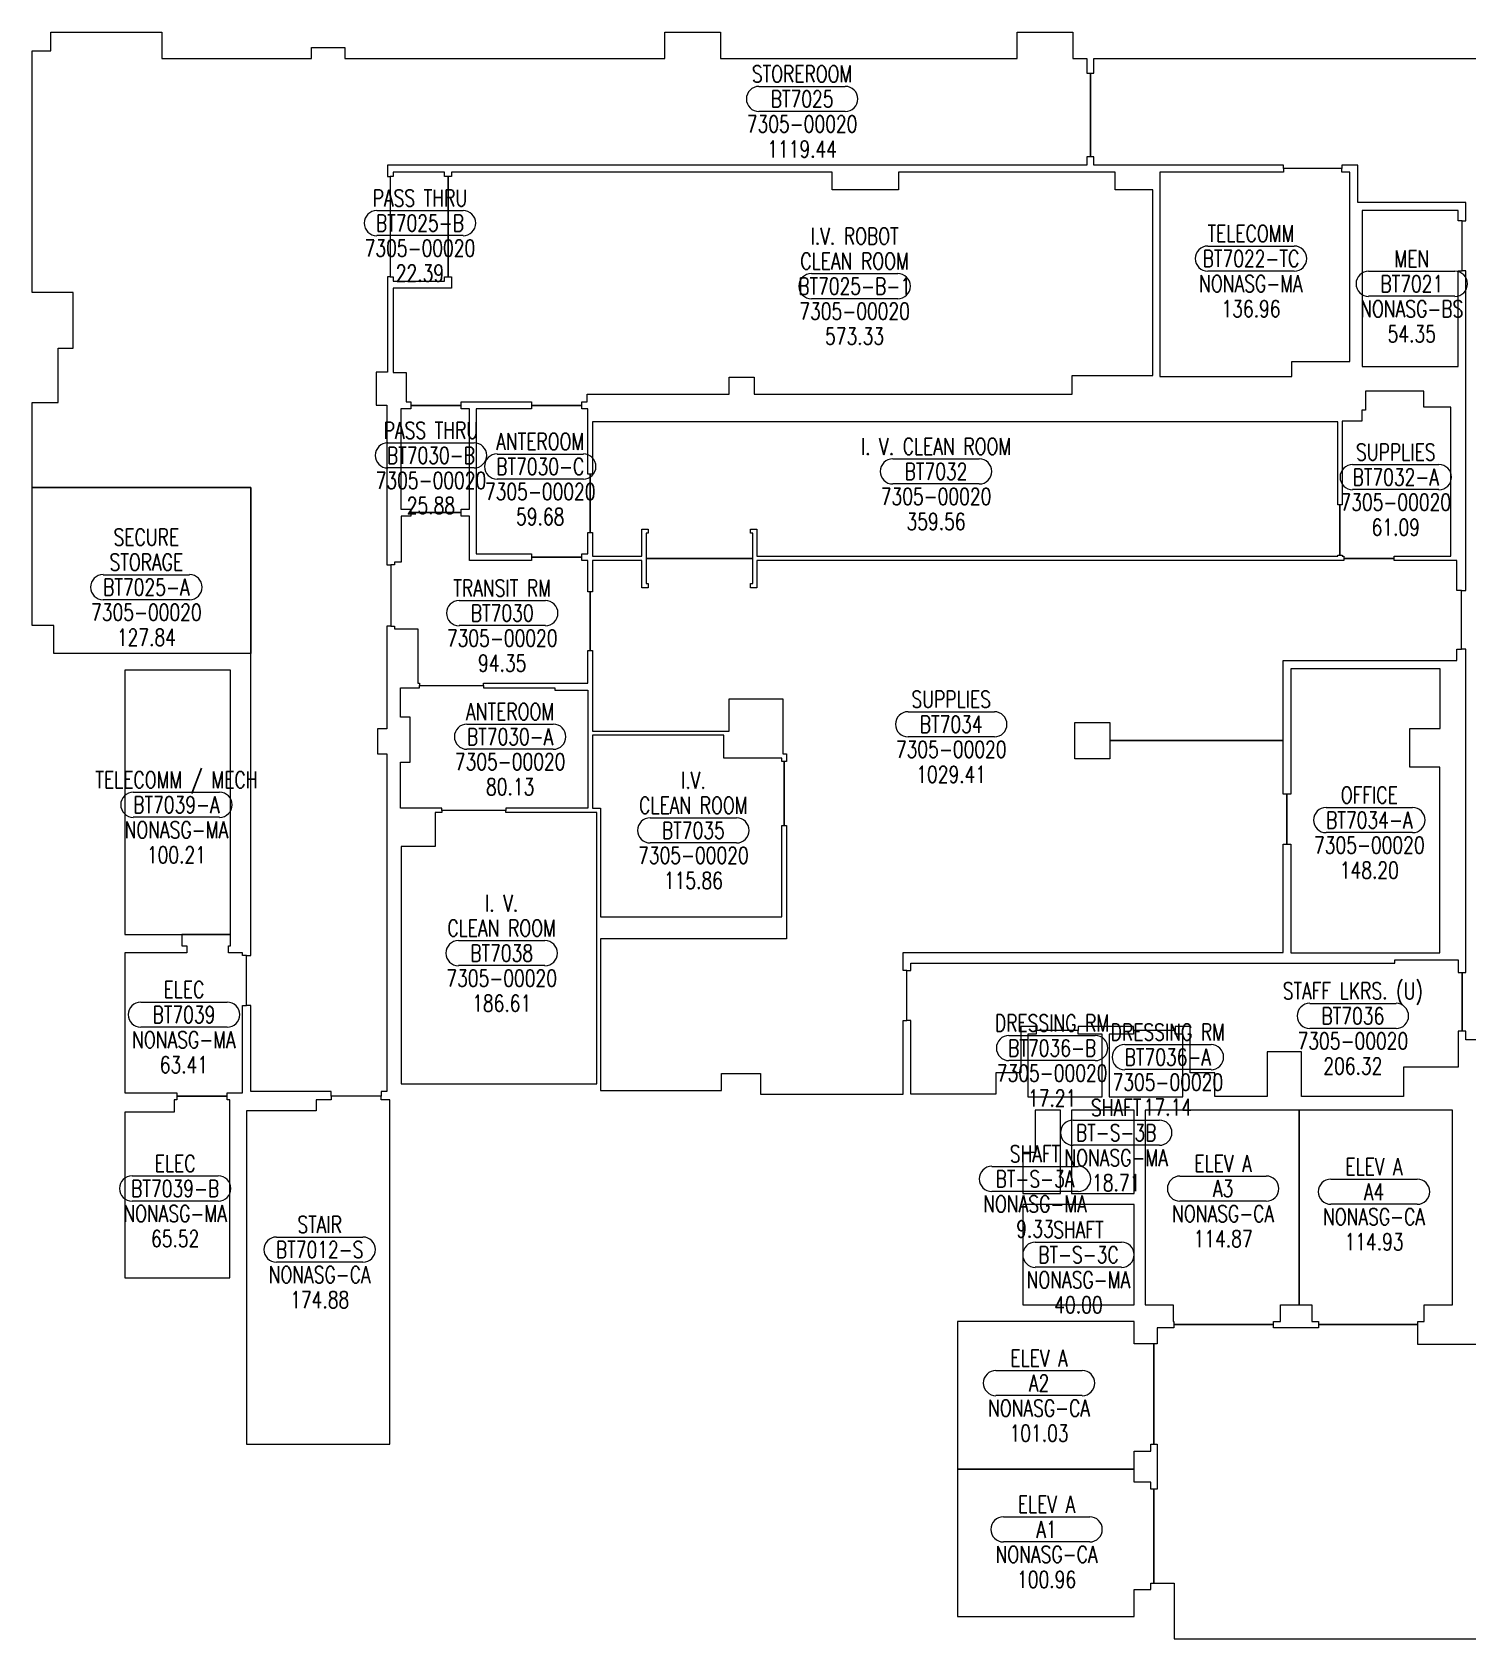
# Model space of a CAD drawing. Header units: inches. Extents: x 3926 to 6107, y 18176 to 19781.
# Drawn here: x 3926 to 4958, y 18419 to 19573 of the extents above; entities that cross this region are included whole.
import ezdxf
from ezdxf.enums import TextEntityAlignment as Align

# ---------------------------------------------------------------- set-up
doc = ezdxf.new("R2010")
doc.units = ezdxf.units.IN
doc.header["$LTSCALE"] = 48
doc.header["$MEASUREMENT"] = 0
doc.layers.get('0').update_dxf_attribs({"lineweight": 9})
for name, color, linetype, lineweight in [('AREA', 3, 'Continuous', 9), ('AREA2', 1, 'Continuous', 9), ('COSTC', 7, 'Continuous', 9), ('PLINE2', 5, 'Continuous', 9), ('ROOMNA', 7, 'Continuous', 9), ('ROOMNO', 7, 'Continuous', 9), ('ROOMOV', 7, 'Continuous', 9)]:
    doc.layers.add(name, color=color, linetype=linetype, lineweight=lineweight)
doc.styles.get("Standard").update_dxf_attribs({"font": 'simplex.shx', "width": 0.75})

# ---------------------------------------------------------------- blocks, each defined once
blk = doc.blocks.new('ROOM')
at = {"layer": 'ROOMOV'}
for p, q in [((-31, 9), (31, 9)), ((31, -9), (-31, -9))]:
    blk.add_line(p, q, dxfattribs=at)
for centre, start, end in [((-31, 0), 90, 270), ((31, 0), 270, 90)]:
    blk.add_arc(centre, 9.04, start, end, dxfattribs=at)
at = {"color": 0, "width": 0.75, "flags": 1}
for tag, p in [('FLFIN', (-60, -36)), ('ICRA', (60, -36)), ('FLTYPE', (-60, -48)), ('USER1', (60, -48)), ('FLCOND', (-60, -60)), ('USER2', (60, -60)), ('WLFIN', (-60, -72)), ('SITE', (-24, -72)), ('UCODE', (24, -72)), ('USER3', (60, -72)), ('WLTYPE', (-60, -84)), ('BLDG', (-24, -84)), ('UDESC', (24, -84)), ('USER4', (60, -84)), ('WLCOND', (-60, -96)), ('FLR', (-24, -96)), ('FCODE', (24, -96)), ('USER5', (60, -96)), ('CLFIN', (-60, -108)), ('COSTCD', (-24, -108)), ('FDESC', (24, -108)), ('USER6', (60, -108)), ('CLTYPE', (-60, -120)), ('DEPTD', (-24, -120)), ('DIVISION', (24, -120)), ('USER7', (60, -120)), ('CLCOND', (-60, -132)), ('RDES', (-24, -132)), ('CONTACT', (24, -132)), ('USER8', (60, -132)), ('CLHT', (-60, -144)), ('CHDATE', (-24, -144)), ('OCCUP', (24, -144)), ('BLOCK', (60, -144)), ('BASE', (-60, -156)), ('CBACK', (-24, -156)), ('PRCONTACT', (24, -156)), ('BLOCK2', (60, -156))]:
    blk.add_attdef(tag, text='', height=6, dxfattribs=at).set_placement(p, align=Align.MIDDLE_CENTER)
at = {"layer": 'AREA', "width": 0.75}
blk.add_attdef('AREA', text='', height=12, dxfattribs=at).set_placement((0, -36), align=Align.MIDDLE_CENTER)
at = {"layer": 'AREA2', "width": 0.75}
blk.add_attdef('AREA2', text='', height=12, dxfattribs=at).set_placement((0, -36), align=Align.MIDDLE_CENTER)
at = {"layer": 'COSTC', "width": 0.75}
blk.add_attdef('COSTC', text='', height=12, dxfattribs=at).set_placement((0, -18), align=Align.MIDDLE_CENTER)
at = {"layer": 'ROOMNA', "width": 0.75}
for tag, p in [('RMNAA', (0, 54)), ('RMNAB', (0, 36)), ('RMNAC', (0, 18))]:
    blk.add_attdef(tag, text='', height=12, dxfattribs=at).set_placement(p, align=Align.MIDDLE_CENTER)
at = {"layer": 'ROOMNO', "width": 0.75}
blk.add_attdef('RMNU', text='', height=12, dxfattribs=at).set_placement((0, 0), align=Align.MIDDLE_CENTER)

msp = doc.modelspace()

# ---------------------------------------------------------------- linework, layer by layer
at = {"layer": 'PLINE2', "color": 6}
for points in [[(4181.2, 18812.2), (4177.2, 18812.2), (4177.2, 18808.7), (4141.2, 18808.7), (4141.2, 18812.2), (4083.5, 18812.2), (4083.5, 18873.8), (4080.5, 18873.8), (4080.5, 18909.8), (4083.5, 18909.8), (4083.5, 19246), (3926.5, 19246), (3926.5, 19307.2), (3945.2, 19307.2), (3945.2, 19346.2), (3956, 19346.2), (3956, 19386.2), (3926.5, 19386.2), (3926.5, 19559.7), (3940, 19559.7), (3940, 19573.2), (4019.5, 19573.2), (4019.5, 19554.2), (4127, 19554.2), (4127, 19562.2), (4151, 19562.2), (4151, 19554.2), (4381, 19554.2), (4381, 19573.2), (4421, 19573.2), (4421, 19554.2), (4634, 19554.2), (4634, 19573.2), (4674, 19573.2), (4674, 19554.2), (4684.1, 19554.2), (4684.1, 19543.7), (4686.6, 19543.7), (4686.6, 19483.7), (4684.1, 19483.7), (4684.1, 19477.7), (4181.7, 19477.7), (4181.7, 19469.5), (4183.7, 19469.5), (4183.7, 19397.5), (4181.7, 19397.5), (4181.7, 19328.8), (4173.5, 19328.8), (4173.5, 19305.2), (4181.2, 19305.2), (4181.2, 19190.5), (4184, 19190.5), (4184, 19146.5), (4181.2, 19146.5), (4181.2, 19072.7), (4174.5, 19072.7), (4174.5, 19054.7), (4181.2, 19054.7)], [(4873, 19472.7), (4867.2, 19472.7), (4867.2, 19475.2), (4825.2, 19475.2), (4825.2, 19472.7), (4736.5, 19472.7), (4736.5, 19325.7), (4831.2, 19325.7), (4831.2, 19336.5), (4873, 19336.5)], [(4222.7, 19472.7), (4185.7, 19472.7), (4185.7, 19469.5), (4183.7, 19469.5), (4183.7, 19397.5), (4185.7, 19397.5), (4185.7, 19394.3), (4222.7, 19394.3), (4222.7, 19397.5), (4225.2, 19397.5), (4225.2, 19469.5), (4222.7, 19469.5)], [(4227.7, 19472.7), (4227.7, 19469.5), (4225.2, 19469.5), (4225.2, 19397.5), (4227.7, 19397.5), (4227.7, 19389.3), (4185.7, 19389.3), (4185.7, 19328.6), (4195, 19328.6), (4195, 19307.5), (4198.5, 19307.5), (4198.5, 19305), (4234.5, 19305), (4234.5, 19307.5), (4285.2, 19307.5), (4285.2, 19305), (4321.2, 19305), (4321.2, 19307.5), (4325, 19307.5), (4325, 19313.2), (4427, 19313.2), (4427, 19325.2), (4427, 19325.2), (4445, 19325.2), (4445, 19313.2), (4673.5, 19313.2), (4673.5, 19326.5), (4731.5, 19326.5), (4731.5, 19460), (4704.3, 19460), (4704.3, 19472.7), (4548.8, 19472.7), (4548.8, 19459.8), (4501, 19459.8), (4501, 19472.7)], [(4950.7, 19401.7), (4953.5, 19401.7), (4953.5, 19437.7), (4950.7, 19437.7), (4950.7, 19445), (4881.7, 19445), (4881.7, 19333), (4950.7, 19333)], [(4945.5, 19303.7), (4926, 19303.7), (4926, 19315.2), (4884.2, 19315.2), (4884.2, 19301.7), (4881.5, 19301.7), (4881.5, 19293.7), (4867.5, 19293.7), (4867.5, 19233.5), (4865.8, 19233.5), (4865.8, 19197.5), (4867.5, 19197.5), (4867.5, 19196.7), (4868.7, 19196.7), (4868.7, 19195.1), (4904.7, 19195.1), (4904.7, 19196.7), (4945.5, 19196.7)], [(4240.5, 19302.5), (4234.5, 19302.5), (4234.5, 19305), (4198.5, 19305), (4198.5, 19302.5), (4191.2, 19302.5), (4191.2, 19230.5), (4198.5, 19230.5), (4198.5, 19228), (4234.5, 19228), (4234.5, 19230.5), (4240.5, 19230.5)], [(4325.7, 19302.5), (4321.2, 19302.5), (4321.2, 19305), (4285.2, 19305), (4285.2, 19302.5), (4245.5, 19302.5), (4245.5, 19198.5), (4285.2, 19198.5), (4285.2, 19196), (4321.2, 19196), (4321.2, 19198.5), (4325.7, 19198.5), (4325.7, 19213.7), (4327.3, 19213.7), (4327.3, 19255.7), (4325.7, 19255.7)], [(4865.8, 19233.5), (4864.2, 19233.5), (4864.2, 19293.2), (4329, 19293.2), (4329, 19255.7), (4327.3, 19255.7), (4327.3, 19213.7), (4329, 19213.7), (4329, 19196.7), (4364.5, 19196.7), (4364.5, 19216.2), (4369, 19216.2), (4369, 19213.2), (4367.5, 19213.2), (4367.5, 19195.1), (4444, 19195.1), (4444, 19213.2), (4442.5, 19213.2), (4442.5, 19216.2), (4447, 19216.2), (4447, 19196.7), (4864.2, 19196.7), (4864.2, 19197.5), (4865.8, 19197.5)], [(3926.5, 19246), (4083.5, 19246), (4083.5, 19126.7), (3942, 19126.7), (3942, 19147), (3926.5, 19147)], [(4240.5, 19225.5), (4234.5, 19225.5), (4234.5, 19228), (4198.5, 19228), (4198.5, 19225.5), (4191.5, 19225.5), (4191.5, 19192.5), (4186.7, 19192.5), (4186.7, 19190.5), (4184, 19190.5), (4184, 19146.5), (4186.7, 19146.5), (4186.7, 19144.5), (4203.5, 19144.5), (4203.5, 19105.5), (4204.7, 19105.5), (4204.7, 19103.8), (4250.7, 19103.8), (4250.7, 19105.5), (4325.7, 19105.5), (4325.7, 19129), (4327.3, 19129), (4327.3, 19171), (4325.7, 19171), (4325.7, 19193.5), (4321.2, 19193.5), (4321.2, 19196), (4285.2, 19196), (4285.2, 19193.5), (4240.5, 19193.5)], [(4825, 19064.2), (4700.5, 19064.2), (4700.5, 19051.2), (4675.5, 19051.2), (4675.5, 19077.2), (4700.5, 19077.2), (4700.5, 19064.2), (4825, 19064.2), (4825, 19121.7), (4949.7, 19121.7), (4949.7, 19130), (4953, 19130), (4953, 19172), (4949.7, 19172), (4949.7, 19193.5), (4904.7, 19193.5), (4904.7, 19195.1), (4868.7, 19195.1), (4868.7, 19193.5), (4447, 19193.5), (4447, 19174), (4442.5, 19174), (4442.5, 19177), (4444, 19177), (4444, 19195.1), (4367.5, 19195.1), (4367.5, 19177), (4369, 19177), (4369, 19174), (4364.5, 19174), (4364.5, 19193.5), (4329, 19193.5), (4329, 19171), (4327.3, 19171), (4327.3, 19129), (4329, 19129), (4329, 19071), (4427, 19071), (4427, 19072.7), (4427, 19094.2), (4465.7, 19094.2), (4465.7, 19054.7), (4468.2, 19054.7), (4468.2, 19049.3), (4466.6, 19049.3), (4466.6, 19003.3), (4468.2, 19003.3), (4468.2, 18921.7), (4334.7, 18921.7), (4334.7, 18812.7), (4421.5, 18812.7), (4421.5, 18825), (4449.5, 18825), (4449.5, 18810.2), (4552, 18810.2), (4552, 18863), (4554.7, 18863), (4554.7, 18899), (4552, 18899), (4552, 18912), (4825, 18912), (4825, 18989.7), (4827.7, 18989.7), (4827.7, 19025.7), (4825, 19025.7)], [(4069, 19114.7), (3993, 19114.7), (3993, 19062.7), (3993, 18924.8), (4034, 18924.8), (4069, 18924.8)], [(4937.5, 19045.2), (4916, 19045.2), (4916, 19073), (4937.7, 19073), (4937.7, 19115.7), (4830.5, 19115.7), (4830.5, 19025.7), (4827.7, 19025.7), (4827.7, 18989.7), (4830.5, 18989.7), (4830.5, 18911.7), (4937.5, 18911.7)], [(4325.7, 19100.5), (4325.7, 19066.7), (4325.7, 19066.7), (4325.7, 19024.7), (4325.7, 19024.7), (4325.7, 19015.7), (4266.8, 19015.7), (4266.8, 19014.1), (4220.8, 19014.1), (4220.8, 19015.7), (4191, 19015.7), (4191, 19048.7), (4198, 19048.7), (4198, 19081), (4191, 19081), (4191, 19102.2), (4204.7, 19102.2), (4204.7, 19103.8), (4250.7, 19103.8), (4250.7, 19102.2), (4302, 19102.2), (4302, 19100.5)], [(4465, 19051.5), (4423.2, 19051.5), (4423.2, 19068), (4329, 19068), (4329, 19066.7), (4329, 19066.7), (4329, 19024.7), (4329, 19024.7), (4329, 19015.7), (4334.7, 19015.7), (4334.7, 18937.5), (4465, 18937.5), (4465, 19003.3), (4466.6, 19003.3), (4466.6, 19049.3), (4465, 19049.3)], [(4332, 19012.5), (4266.8, 19012.5), (4266.8, 19014.1), (4220.8, 19014.1), (4220.8, 19012.5), (4216, 19012.5), (4216, 18988), (4191.5, 18988), (4191.5, 18817.5), (4332, 18817.5)], [(4077.5, 18873.8), (4080.5, 18873.8), (4080.5, 18909.8), (4077.5, 18909.8), (4077.5, 18911.8), (4067.5, 18911.8), (4067.5, 18916.8), (4069, 18916.8), (4069, 18924.8), (4034, 18924.8), (4034, 18916.8), (4037.5, 18916.8), (4037.5, 18911.8), (3993, 18911.8), (3993, 18811.2), (4030.5, 18811.2), (4030.5, 18808.7), (4066.5, 18808.7), (4066.5, 18811.2), (4068.5, 18811.2), (4077.5, 18811.2)], [(4905.3, 18904.2), (4905.3, 18906.7), (4950.7, 18906.7), (4950.7, 18897.5), (4953.5, 18897.5), (4953.5, 18855.5), (4950.7, 18855.5), (4950.7, 18829.5), (4911.5, 18829.5), (4911.5, 18808.5), (4838.2, 18808.5), (4838.2, 18840.5), (4813.5, 18840.5), (4813.5, 18808.5), (4776, 18808.5), (4776, 18825.5), (4758.2, 18825.5), (4758.2, 18858.7), (4747.5, 18858.7), (4747.5, 18856), (4717.5, 18856), (4717.5, 18858.7), (4677.7, 18858.7), (4677.7, 18856), (4647.7, 18856), (4647.7, 18858.7), (4636.7, 18858.7), (4636.7, 18825.5), (4618.7, 18825.5), (4618.7, 18810.2), (4557.5, 18810.2), (4557.5, 18863), (4554.7, 18863), (4554.7, 18899), (4557.5, 18899), (4557.5, 18904.2)], [(4695, 18853.2), (4677.7, 18853.2), (4677.7, 18856), (4647.7, 18856), (4647.7, 18853.2), (4641.7, 18853.2), (4641.7, 18808.2), (4695, 18808.2)], [(4753, 18853.2), (4747.5, 18853.2), (4747.5, 18856), (4717.5, 18856), (4717.5, 18853.2), (4700, 18853.2), (4700, 18808.2), (4753, 18808.2)], [(4068.5, 18806.2), (4066.5, 18806.2), (4066.5, 18808.7), (4030.5, 18808.7), (4030.5, 18806.2), (4028.5, 18806.2), (4028.5, 18797.2), (3993, 18797.2), (3993, 18678.2), (4068.5, 18678.2)], [(4183.5, 18806.2), (4177.2, 18806.2), (4177.2, 18808.7), (4141.2, 18808.7), (4141.2, 18806.2), (4130.5, 18806.2), (4130.5, 18798.2), (4080.5, 18798.2), (4080.5, 18678.2), (4080.5, 18558.7), (4183.5, 18558.7)], [(4665, 18798.7), (4647, 18798.7), (4647, 18768.3), (4638, 18768.3), (4638, 18738.8), (4665, 18738.8)], [(4718, 18780.3), (4718, 18798.7), (4673, 18798.7), (4673, 18780.3), (4673, 18738.8), (4718, 18738.8)], [(4836.5, 18798.7), (4726, 18798.7), (4726, 18658.8), (4746, 18658.8), (4746, 18646.8), (4746.5, 18646.8), (4746.5, 18644.6), (4818, 18644.6), (4818, 18646.8), (4823, 18646.8), (4823, 18658.8), (4836.5, 18658.8)], [(4946.7, 18798.7), (4943, 18798.7), (4836.5, 18798.7), (4836.5, 18658.8), (4845.5, 18658.8), (4845.5, 18646.8), (4850.5, 18646.8), (4850.5, 18644.6), (4921.7, 18644.6), (4921.7, 18646.8), (4926.2, 18646.8), (4926.2, 18658.8), (4946.7, 18658.8)], [(4718, 18730.8), (4638, 18730.8), (4638, 18658.8), (4718, 18658.8)], [(4732.2, 18630.8), (4730, 18630.8), (4718, 18630.8), (4718, 18646.8), (4591, 18646.8), (4591, 18540.8), (4718, 18540.8), (4718, 18553.8), (4730, 18553.8), (4730, 18558.8), (4732.2, 18558.8)], [(4718, 18540.8), (4591, 18540.8), (4591, 18434.8), (4718, 18434.8), (4718, 18454.3), (4730, 18454.3), (4730, 18458.8), (4732.2, 18458.8), (4732.2, 18526.3), (4730, 18526.3), (4730, 18531.3), (4718, 18531.3)]]:
    msp.add_lwpolyline(points, close=True, dxfattribs=at)
for points in [[(4972, 18849.3), (4956.2, 18849.3), (4956.2, 18855.5), (4953.5, 18855.5), (4953.5, 18897.5), (4956.2, 18897.5), (4956.2, 19130), (4953, 19130), (4953, 19172), (4956.2, 19172), (4956.2, 19401.7), (4953.5, 19401.7), (4953.5, 19437.7), (4956.2, 19437.7), (4956.2, 19450.7), (4878.7, 19450.7), (4878.7, 19477.7), (4867.2, 19477.7), (4867.2, 19475.2), (4825.2, 19475.2), (4825.2, 19477.7), (4689.1, 19477.7), (4689.1, 19483.7), (4686.6, 19483.7), (4686.6, 19543.7), (4689.1, 19543.7), (4689.1, 19554.2), (5039.7, 19554.2)], [(4966.2, 18630.3), (4921.7, 18630.3), (4921.7, 18644.6), (4850.5, 18644.6), (4850.5, 18642.3), (4818, 18642.3), (4818, 18644.6), (4746.5, 18644.6), (4746.5, 18642.3), (4734.5, 18642.3), (4734.5, 18630.8), (4732.2, 18630.8), (4732.2, 18558.8), (4734.5, 18558.8), (4734.5, 18526.3), (4732.2, 18526.3), (4732.2, 18458.8), (4746.7, 18458.8), (4746.7, 18418.8), (4968.7, 18418.8)]]:
    msp.add_lwpolyline(points, dxfattribs=at)

# ---------------------------------------------------------------- block references
at = {"layer": 'ROOMNO', "color": 2}
ref = msp.add_blockref('ROOM', (4479.5, 19525.2), dxfattribs=at)
ref.add_attrib('RMNU', 'BT7025', dxfattribs={"height": 12, "width": 0.75}).set_placement((4479.5, 19525.2), align=Align.MIDDLE_CENTER)
ref.add_attrib('RMNAC', 'STOREROOM', dxfattribs={"layer": 'ROOMNA', "height": 12, "width": 0.75}).set_placement((4479.5, 19543.2), align=Align.MIDDLE_CENTER)
ref.add_attrib('COSTC', '7305-00020', dxfattribs={"layer": 'COSTC', "height": 12, "width": 0.75}).set_placement((4479.5, 19507.2), align=Align.MIDDLE_CENTER)
ref.add_attrib('AREA2', '1119.44', dxfattribs={"layer": 'AREA2', "height": 12, "width": 0.75}).set_placement((4479.5, 19489.2), align=Align.MIDDLE_CENTER)
ref = msp.add_blockref('ROOM', (4205, 19436), dxfattribs=at)
ref.add_attrib('RMNU', 'BT7025-B', dxfattribs={"height": 12, "width": 0.75}).set_placement((4205, 19436), align=Align.MIDDLE_CENTER)
ref.add_attrib('RMNAC', 'PASS THRU', dxfattribs={"layer": 'ROOMNA', "height": 12, "width": 0.75}).set_placement((4205, 19454), align=Align.MIDDLE_CENTER)
ref.add_attrib('COSTC', '7305-00020', dxfattribs={"layer": 'COSTC', "height": 12, "width": 0.75}).set_placement((4205, 19418), align=Align.MIDDLE_CENTER)
ref.add_attrib('AREA2', '22.39', dxfattribs={"layer": 'AREA2', "height": 12, "width": 0.75}).set_placement((4205, 19400), align=Align.MIDDLE_CENTER)
ref = msp.add_blockref('ROOM', (4517.2, 19390.7), dxfattribs=at)
ref.add_attrib('RMNU', 'BT7025-B-1', dxfattribs={"height": 12, "width": 0.75}).set_placement((4517.2, 19390.7), align=Align.MIDDLE_CENTER)
ref.add_attrib('RMNAB', 'I.V. ROBOT', dxfattribs={"layer": 'ROOMNA', "height": 12, "width": 0.75}).set_placement((4517.2, 19426.7), align=Align.MIDDLE_CENTER)
ref.add_attrib('RMNAC', 'CLEAN ROOM', dxfattribs={"layer": 'ROOMNA', "height": 12, "width": 0.75}).set_placement((4517.2, 19408.7), align=Align.MIDDLE_CENTER)
ref.add_attrib('COSTC', '7305-00020', dxfattribs={"layer": 'COSTC', "height": 12, "width": 0.75}).set_placement((4517.2, 19372.7), align=Align.MIDDLE_CENTER)
ref.add_attrib('AREA2', '573.33', dxfattribs={"layer": 'AREA2', "height": 12, "width": 0.75}).set_placement((4517.2, 19354.7), align=Align.MIDDLE_CENTER)
ref = msp.add_blockref('ROOM', (4801.9, 19410.5), dxfattribs=at)
ref.add_attrib('RMNU', 'BT7022-TC', dxfattribs={"height": 12, "width": 0.75}).set_placement((4801.9, 19410.5), align=Align.MIDDLE_CENTER)
ref.add_attrib('RMNAC', 'TELECOMM', dxfattribs={"layer": 'ROOMNA', "height": 12, "width": 0.75}).set_placement((4801.9, 19428.5), align=Align.MIDDLE_CENTER)
ref.add_attrib('COSTC', 'NONASG-MA', dxfattribs={"layer": 'COSTC', "height": 12, "width": 0.75}).set_placement((4801.9, 19392.5), align=Align.MIDDLE_CENTER)
ref.add_attrib('AREA2', '136.96', dxfattribs={"layer": 'AREA2', "height": 12, "width": 0.75}).set_placement((4801.9, 19374.5), align=Align.MIDDLE_CENTER)
ref = msp.add_blockref('ROOM', (4917.4, 19392.4), dxfattribs=at)
ref.add_attrib('RMNU', 'BT7021', dxfattribs={"height": 12, "width": 0.75}).set_placement((4917.4, 19392.4), align=Align.MIDDLE_CENTER)
ref.add_attrib('RMNAC', 'MEN', dxfattribs={"layer": 'ROOMNA', "height": 12, "width": 0.75}).set_placement((4917.4, 19410.4), align=Align.MIDDLE_CENTER)
ref.add_attrib('COSTC', 'NONASG-BS', dxfattribs={"layer": 'COSTC', "height": 12, "width": 0.75}).set_placement((4917.4, 19374.4), align=Align.MIDDLE_CENTER)
ref.add_attrib('AREA2', '54.35', dxfattribs={"layer": 'AREA2', "height": 12, "width": 0.75}).set_placement((4917.4, 19356.4), align=Align.MIDDLE_CENTER)
ref = msp.add_blockref('ROOM', (4212.9, 19269.1), dxfattribs=at)
ref.add_attrib('RMNU', 'BT7030-B', dxfattribs={"height": 12, "width": 0.75}).set_placement((4212.9, 19269.1), align=Align.MIDDLE_CENTER)
ref.add_attrib('RMNAC', 'PASS THRU', dxfattribs={"layer": 'ROOMNA', "height": 12, "width": 0.75}).set_placement((4212.9, 19287.1), align=Align.MIDDLE_CENTER)
ref.add_attrib('COSTC', '7305-00020', dxfattribs={"layer": 'COSTC', "height": 12, "width": 0.75}).set_placement((4212.9, 19251.1), align=Align.MIDDLE_CENTER)
ref.add_attrib('AREA2', '25.88', dxfattribs={"layer": 'AREA2', "height": 12, "width": 0.75}).set_placement((4212.9, 19233.1), align=Align.MIDDLE_CENTER)
ref = msp.add_blockref('ROOM', (4291.4, 19261.1), dxfattribs=at)
ref.add_attrib('RMNU', 'BT7030-C', dxfattribs={"height": 12, "width": 0.75}).set_placement((4291.4, 19261.1), align=Align.MIDDLE_CENTER)
ref.add_attrib('RMNAC', 'ANTEROOM', dxfattribs={"layer": 'ROOMNA', "height": 12, "width": 0.75}).set_placement((4291.4, 19279.1), align=Align.MIDDLE_CENTER)
ref.add_attrib('COSTC', '7305-00020', dxfattribs={"layer": 'COSTC', "height": 12, "width": 0.75}).set_placement((4291.4, 19243.1), align=Align.MIDDLE_CENTER)
ref.add_attrib('AREA2', '59.68', dxfattribs={"layer": 'AREA2', "height": 12, "width": 0.75}).set_placement((4291.4, 19225.1), align=Align.MIDDLE_CENTER)
ref = msp.add_blockref('ROOM', (4575.7, 19257.6), dxfattribs=at)
ref.add_attrib('RMNU', 'BT7032', dxfattribs={"height": 12, "width": 0.75}).set_placement((4575.7, 19257.6), align=Align.MIDDLE_CENTER)
ref.add_attrib('RMNAC', 'I. V. CLEAN ROOM', dxfattribs={"layer": 'ROOMNA', "height": 12, "width": 0.75}).set_placement((4575.7, 19275.6), align=Align.MIDDLE_CENTER)
ref.add_attrib('COSTC', '7305-00020', dxfattribs={"layer": 'COSTC', "height": 12, "width": 0.75}).set_placement((4575.7, 19239.6), align=Align.MIDDLE_CENTER)
ref.add_attrib('AREA2', '359.56', dxfattribs={"layer": 'AREA2', "height": 12, "width": 0.75}).set_placement((4575.7, 19221.6), align=Align.MIDDLE_CENTER)
ref = msp.add_blockref('ROOM', (4905.9, 19253.5), dxfattribs=at)
ref.add_attrib('RMNU', 'BT7032-A', dxfattribs={"height": 12, "width": 0.75}).set_placement((4905.9, 19253.5), align=Align.MIDDLE_CENTER)
ref.add_attrib('RMNAC', 'SUPPLIES', dxfattribs={"layer": 'ROOMNA', "height": 12, "width": 0.75}).set_placement((4905.9, 19271.5), align=Align.MIDDLE_CENTER)
ref.add_attrib('COSTC', '7305-00020', dxfattribs={"layer": 'COSTC', "height": 12, "width": 0.75}).set_placement((4905.9, 19235.5), align=Align.MIDDLE_CENTER)
ref.add_attrib('AREA2', '61.09', dxfattribs={"layer": 'AREA2', "height": 12, "width": 0.75}).set_placement((4905.9, 19217.5), align=Align.MIDDLE_CENTER)
ref = msp.add_blockref('ROOM', (4008.5, 19174.4), dxfattribs=at)
ref.add_attrib('RMNU', 'BT7025-A', dxfattribs={"height": 12, "width": 0.75}).set_placement((4008.5, 19174.4), align=Align.MIDDLE_CENTER)
ref.add_attrib('RMNAB', 'SECURE', dxfattribs={"layer": 'ROOMNA', "height": 12, "width": 0.75}).set_placement((4008.5, 19210.4), align=Align.MIDDLE_CENTER)
ref.add_attrib('RMNAC', 'STORAGE', dxfattribs={"layer": 'ROOMNA', "height": 12, "width": 0.75}).set_placement((4008.5, 19192.4), align=Align.MIDDLE_CENTER)
ref.add_attrib('COSTC', '7305-00020', dxfattribs={"layer": 'COSTC', "height": 12, "width": 0.75}).set_placement((4008.5, 19156.4), align=Align.MIDDLE_CENTER)
ref.add_attrib('AREA2', '127.84', dxfattribs={"layer": 'AREA2', "height": 12, "width": 0.75}).set_placement((4008.5, 19138.4), align=Align.MIDDLE_CENTER)
ref = msp.add_blockref('ROOM', (4264.1, 19155.8), dxfattribs=at)
ref.add_attrib('RMNU', 'BT7030', dxfattribs={"height": 12, "width": 0.75}).set_placement((4264.1, 19155.8), align=Align.MIDDLE_CENTER)
ref.add_attrib('RMNAC', 'TRANSIT RM', dxfattribs={"layer": 'ROOMNA', "height": 12, "width": 0.75}).set_placement((4264.1, 19173.8), align=Align.MIDDLE_CENTER)
ref.add_attrib('COSTC', '7305-00020', dxfattribs={"layer": 'COSTC', "height": 12, "width": 0.75}).set_placement((4264.1, 19137.8), align=Align.MIDDLE_CENTER)
ref.add_attrib('AREA2', '94.35', dxfattribs={"layer": 'AREA2', "height": 12, "width": 0.75}).set_placement((4264.1, 19119.8), align=Align.MIDDLE_CENTER)
ref = msp.add_blockref('ROOM', (4586.6, 19075.9), dxfattribs=at)
ref.add_attrib('RMNU', 'BT7034', dxfattribs={"height": 12, "width": 0.75}).set_placement((4586.6, 19075.9), align=Align.MIDDLE_CENTER)
ref.add_attrib('RMNAC', 'SUPPLIES', dxfattribs={"layer": 'ROOMNA', "height": 12, "width": 0.75}).set_placement((4586.6, 19093.9), align=Align.MIDDLE_CENTER)
ref.add_attrib('COSTC', '7305-00020', dxfattribs={"layer": 'COSTC', "height": 12, "width": 0.75}).set_placement((4586.6, 19057.9), align=Align.MIDDLE_CENTER)
ref.add_attrib('AREA2', '1029.41', dxfattribs={"layer": 'AREA2', "height": 12, "width": 0.75}).set_placement((4586.6, 19039.9), align=Align.MIDDLE_CENTER)
ref = msp.add_blockref('ROOM', (4269.8, 19067), dxfattribs=at)
ref.add_attrib('RMNU', 'BT7030-A', dxfattribs={"height": 12, "width": 0.75}).set_placement((4269.8, 19067), align=Align.MIDDLE_CENTER)
ref.add_attrib('RMNAC', 'ANTEROOM', dxfattribs={"layer": 'ROOMNA', "height": 12, "width": 0.75}).set_placement((4269.8, 19085), align=Align.MIDDLE_CENTER)
ref.add_attrib('COSTC', '7305-00020', dxfattribs={"layer": 'COSTC', "height": 12, "width": 0.75}).set_placement((4269.8, 19049), align=Align.MIDDLE_CENTER)
ref.add_attrib('AREA2', '80.13', dxfattribs={"layer": 'AREA2', "height": 12, "width": 0.75}).set_placement((4269.8, 19031), align=Align.MIDDLE_CENTER)
ref = msp.add_blockref('ROOM', (4030.1, 19018.1), dxfattribs=at)
ref.add_attrib('RMNU', 'BT7039-A', dxfattribs={"height": 12, "width": 0.75}).set_placement((4030.1, 19018.1), align=Align.MIDDLE_CENTER)
ref.add_attrib('RMNAC', 'TELECOMM / MECH', dxfattribs={"layer": 'ROOMNA', "height": 12, "width": 0.75}).set_placement((4030.1, 19036.1), align=Align.MIDDLE_CENTER)
ref.add_attrib('COSTC', 'NONASG-MA', dxfattribs={"layer": 'COSTC', "height": 12, "width": 0.75}).set_placement((4030.1, 19000.1), align=Align.MIDDLE_CENTER)
ref.add_attrib('AREA2', '100.21', dxfattribs={"layer": 'AREA2', "height": 12, "width": 0.75}).set_placement((4030.1, 18982.1), align=Align.MIDDLE_CENTER)
ref = msp.add_blockref('ROOM', (4401.4, 18999.7), dxfattribs=at)
ref.add_attrib('RMNU', 'BT7035', dxfattribs={"height": 12, "width": 0.75}).set_placement((4401.4, 18999.7), align=Align.MIDDLE_CENTER)
ref.add_attrib('RMNAB', 'I.V.', dxfattribs={"layer": 'ROOMNA', "height": 12, "width": 0.75}).set_placement((4401.4, 19035.7), align=Align.MIDDLE_CENTER)
ref.add_attrib('RMNAC', 'CLEAN ROOM', dxfattribs={"layer": 'ROOMNA', "height": 12, "width": 0.75}).set_placement((4401.4, 19017.7), align=Align.MIDDLE_CENTER)
ref.add_attrib('COSTC', '7305-00020', dxfattribs={"layer": 'COSTC', "height": 12, "width": 0.75}).set_placement((4401.4, 18981.7), align=Align.MIDDLE_CENTER)
ref.add_attrib('AREA2', '115.86', dxfattribs={"layer": 'AREA2', "height": 12, "width": 0.75}).set_placement((4401.4, 18963.7), align=Align.MIDDLE_CENTER)
ref = msp.add_blockref('ROOM', (4886.9, 19007.1), dxfattribs=at)
ref.add_attrib('RMNU', 'BT7034-A', dxfattribs={"height": 12, "width": 0.75}).set_placement((4886.9, 19007.1), align=Align.MIDDLE_CENTER)
ref.add_attrib('RMNAC', 'OFFICE', dxfattribs={"layer": 'ROOMNA', "height": 12, "width": 0.75}).set_placement((4886.9, 19025.1), align=Align.MIDDLE_CENTER)
ref.add_attrib('COSTC', '7305-00020', dxfattribs={"layer": 'COSTC', "height": 12, "width": 0.75}).set_placement((4886.9, 18989.1), align=Align.MIDDLE_CENTER)
ref.add_attrib('AREA2', '148.20', dxfattribs={"layer": 'AREA2', "height": 12, "width": 0.75}).set_placement((4886.9, 18971.1), align=Align.MIDDLE_CENTER)
ref = msp.add_blockref('ROOM', (4263.7, 18911.5), dxfattribs=at)
ref.add_attrib('RMNU', 'BT7038', dxfattribs={"height": 12, "width": 0.75}).set_placement((4263.7, 18911.5), align=Align.MIDDLE_CENTER)
ref.add_attrib('RMNAB', 'I. V.', dxfattribs={"layer": 'ROOMNA', "height": 12, "width": 0.75}).set_placement((4263.7, 18947.5), align=Align.MIDDLE_CENTER)
ref.add_attrib('RMNAC', 'CLEAN ROOM', dxfattribs={"layer": 'ROOMNA', "height": 12, "width": 0.75}).set_placement((4263.7, 18929.5), align=Align.MIDDLE_CENTER)
ref.add_attrib('COSTC', '7305-00020', dxfattribs={"layer": 'COSTC', "height": 12, "width": 0.75}).set_placement((4263.7, 18893.5), align=Align.MIDDLE_CENTER)
ref.add_attrib('AREA2', '186.61', dxfattribs={"layer": 'AREA2', "height": 12, "width": 0.75}).set_placement((4263.7, 18875.5), align=Align.MIDDLE_CENTER)
ref = msp.add_blockref('ROOM', (4035.5, 18867.3), dxfattribs=at)
ref.add_attrib('RMNU', 'BT7039', dxfattribs={"height": 12, "width": 0.75}).set_placement((4035.5, 18867.3), align=Align.MIDDLE_CENTER)
ref.add_attrib('RMNAC', 'ELEC', dxfattribs={"layer": 'ROOMNA', "height": 12, "width": 0.75}).set_placement((4035.5, 18885.3), align=Align.MIDDLE_CENTER)
ref.add_attrib('COSTC', 'NONASG-MA', dxfattribs={"layer": 'COSTC', "height": 12, "width": 0.75}).set_placement((4035.5, 18849.3), align=Align.MIDDLE_CENTER)
ref.add_attrib('AREA2', '63.41', dxfattribs={"layer": 'AREA2', "height": 12, "width": 0.75}).set_placement((4035.5, 18831.3), align=Align.MIDDLE_CENTER)
ref = msp.add_blockref('ROOM', (4875.1, 18866.4), dxfattribs=at)
ref.add_attrib('RMNU', 'BT7036', dxfattribs={"height": 12, "width": 0.75}).set_placement((4875.1, 18866.4), align=Align.MIDDLE_CENTER)
ref.add_attrib('RMNAC', 'STAFF LKRS. (U)', dxfattribs={"layer": 'ROOMNA', "height": 12, "width": 0.75}).set_placement((4875.1, 18884.4), align=Align.MIDDLE_CENTER)
ref.add_attrib('COSTC', '7305-00020', dxfattribs={"layer": 'COSTC', "height": 12, "width": 0.75}).set_placement((4875.1, 18848.4), align=Align.MIDDLE_CENTER)
ref.add_attrib('AREA2', '206.32', dxfattribs={"layer": 'AREA2', "height": 12, "width": 0.75}).set_placement((4875.1, 18830.4), align=Align.MIDDLE_CENTER)
ref = msp.add_blockref('ROOM', (4659.1, 18843.3), dxfattribs=at)
ref.add_attrib('RMNU', 'BT7036-B', dxfattribs={"height": 12, "width": 0.75}).set_placement((4659.1, 18843.3), align=Align.MIDDLE_CENTER)
ref.add_attrib('RMNAC', 'DRESSING RM', dxfattribs={"layer": 'ROOMNA', "height": 12, "width": 0.75}).set_placement((4659.1, 18861.3), align=Align.MIDDLE_CENTER)
ref.add_attrib('COSTC', '7305-00020', dxfattribs={"layer": 'COSTC', "height": 12, "width": 0.75}).set_placement((4659.1, 18825.3), align=Align.MIDDLE_CENTER)
ref.add_attrib('AREA2', '17.21', dxfattribs={"layer": 'AREA2', "height": 12, "width": 0.75}).set_placement((4659.1, 18807.3), align=Align.MIDDLE_CENTER)
ref = msp.add_blockref('ROOM', (4742.2, 18836.8), dxfattribs=at)
ref.add_attrib('RMNU', 'BT7036-A', dxfattribs={"height": 12, "width": 0.75}).set_placement((4742.2, 18836.8), align=Align.MIDDLE_CENTER)
ref.add_attrib('RMNAC', 'DRESSING RM', dxfattribs={"layer": 'ROOMNA', "height": 12, "width": 0.75}).set_placement((4742.2, 18854.8), align=Align.MIDDLE_CENTER)
ref.add_attrib('COSTC', '7305-00020', dxfattribs={"layer": 'COSTC', "height": 12, "width": 0.75}).set_placement((4742.2, 18818.8), align=Align.MIDDLE_CENTER)
ref.add_attrib('AREA2', '17.14', dxfattribs={"layer": 'AREA2', "height": 12, "width": 0.75}).set_placement((4742.2, 18800.8), align=Align.MIDDLE_CENTER)
ref = msp.add_blockref('ROOM', (4705.1, 18782.5), dxfattribs=at)
ref.add_attrib('RMNU', 'BT-S-3B', dxfattribs={"height": 12, "width": 0.75}).set_placement((4705.1, 18782.5), align=Align.MIDDLE_CENTER)
ref.add_attrib('RMNAC', 'SHAFT', dxfattribs={"layer": 'ROOMNA', "height": 12, "width": 0.75}).set_placement((4705.1, 18800.5), align=Align.MIDDLE_CENTER)
ref.add_attrib('COSTC', 'NONASG-MA', dxfattribs={"layer": 'COSTC', "height": 12, "width": 0.75}).set_placement((4705.1, 18764.5), align=Align.MIDDLE_CENTER)
ref.add_attrib('AREA2', '18.71', dxfattribs={"layer": 'AREA2', "height": 12, "width": 0.75}).set_placement((4705.1, 18746.5), align=Align.MIDDLE_CENTER)
ref = msp.add_blockref('ROOM', (4646.8, 18749.3), dxfattribs=at)
ref.add_attrib('RMNU', 'BT-S-3A', dxfattribs={"height": 12, "width": 0.75}).set_placement((4646.8, 18749.3), align=Align.MIDDLE_CENTER)
ref.add_attrib('RMNAC', 'SHAFT', dxfattribs={"layer": 'ROOMNA', "height": 12, "width": 0.75}).set_placement((4646.8, 18767.3), align=Align.MIDDLE_CENTER)
ref.add_attrib('COSTC', 'NONASG-MA', dxfattribs={"layer": 'COSTC', "height": 12, "width": 0.75}).set_placement((4646.8, 18731.3), align=Align.MIDDLE_CENTER)
ref.add_attrib('AREA2', '9.33', dxfattribs={"layer": 'AREA2', "height": 12, "width": 0.75}).set_placement((4646.8, 18713.3), align=Align.MIDDLE_CENTER)
ref = msp.add_blockref('ROOM', (4029.2, 18742.4), dxfattribs=at)
ref.add_attrib('RMNU', 'BT7039-B', dxfattribs={"height": 12, "width": 0.75}).set_placement((4029.2, 18742.4), align=Align.MIDDLE_CENTER)
ref.add_attrib('RMNAC', 'ELEC', dxfattribs={"layer": 'ROOMNA', "height": 12, "width": 0.75}).set_placement((4029.2, 18760.4), align=Align.MIDDLE_CENTER)
ref.add_attrib('COSTC', 'NONASG-MA', dxfattribs={"layer": 'COSTC', "height": 12, "width": 0.75}).set_placement((4029.2, 18724.4), align=Align.MIDDLE_CENTER)
ref.add_attrib('AREA2', '65.52', dxfattribs={"layer": 'AREA2', "height": 12, "width": 0.75}).set_placement((4029.2, 18706.4), align=Align.MIDDLE_CENTER)
ref = msp.add_blockref('ROOM', (4781.9, 18742.3), dxfattribs=at)
ref.add_attrib('RMNU', 'A3', dxfattribs={"height": 12, "width": 0.75}).set_placement((4781.9, 18742.3), align=Align.MIDDLE_CENTER)
ref.add_attrib('RMNAC', 'ELEV A', dxfattribs={"layer": 'ROOMNA', "height": 12, "width": 0.75}).set_placement((4781.9, 18760.3), align=Align.MIDDLE_CENTER)
ref.add_attrib('COSTC', 'NONASG-CA', dxfattribs={"layer": 'COSTC', "height": 12, "width": 0.75}).set_placement((4781.9, 18724.3), align=Align.MIDDLE_CENTER)
ref.add_attrib('AREA2', '114.87', dxfattribs={"layer": 'AREA2', "height": 12, "width": 0.75}).set_placement((4781.9, 18706.3), align=Align.MIDDLE_CENTER)
ref = msp.add_blockref('ROOM', (4890.3, 18740.1), dxfattribs=at)
ref.add_attrib('RMNU', 'A4', dxfattribs={"height": 12, "width": 0.75}).set_placement((4890.3, 18740.1), align=Align.MIDDLE_CENTER)
ref.add_attrib('RMNAC', 'ELEV A', dxfattribs={"layer": 'ROOMNA', "height": 12, "width": 0.75}).set_placement((4890.3, 18758.1), align=Align.MIDDLE_CENTER)
ref.add_attrib('COSTC', 'NONASG-CA', dxfattribs={"layer": 'COSTC', "height": 12, "width": 0.75}).set_placement((4890.3, 18722.1), align=Align.MIDDLE_CENTER)
ref.add_attrib('AREA2', '114.93', dxfattribs={"layer": 'AREA2', "height": 12, "width": 0.75}).set_placement((4890.3, 18704.1), align=Align.MIDDLE_CENTER)
ref = msp.add_blockref('ROOM', (4133, 18698.5), dxfattribs=at)
ref.add_attrib('RMNU', 'BT7012-S', dxfattribs={"height": 12, "width": 0.75}).set_placement((4133, 18698.5), align=Align.MIDDLE_CENTER)
ref.add_attrib('RMNAC', 'STAIR', dxfattribs={"layer": 'ROOMNA', "height": 12, "width": 0.75}).set_placement((4133, 18716.5), align=Align.MIDDLE_CENTER)
ref.add_attrib('COSTC', 'NONASG-CA', dxfattribs={"layer": 'COSTC', "height": 12, "width": 0.75}).set_placement((4133, 18680.5), align=Align.MIDDLE_CENTER)
ref.add_attrib('AREA2', '174.88', dxfattribs={"layer": 'AREA2', "height": 12, "width": 0.75}).set_placement((4133, 18662.5), align=Align.MIDDLE_CENTER)
ref = msp.add_blockref('ROOM', (4678, 18694.8), dxfattribs=at)
ref.add_attrib('RMNU', 'BT-S-3C', dxfattribs={"height": 12, "width": 0.75}).set_placement((4678, 18694.8), align=Align.MIDDLE_CENTER)
ref.add_attrib('RMNAC', 'SHAFT', dxfattribs={"layer": 'ROOMNA', "height": 12, "width": 0.75}).set_placement((4678, 18712.8), align=Align.MIDDLE_CENTER)
ref.add_attrib('COSTC', 'NONASG-MA', dxfattribs={"layer": 'COSTC', "height": 12, "width": 0.75}).set_placement((4678, 18676.8), align=Align.MIDDLE_CENTER)
ref.add_attrib('AREA2', '40.00', dxfattribs={"layer": 'AREA2', "height": 12, "width": 0.75}).set_placement((4678, 18658.8), align=Align.MIDDLE_CENTER)
ref = msp.add_blockref('ROOM', (4649.7, 18602.6), dxfattribs=at)
ref.add_attrib('RMNU', 'A2', dxfattribs={"height": 12, "width": 0.75}).set_placement((4649.7, 18602.6), align=Align.MIDDLE_CENTER)
ref.add_attrib('RMNAC', 'ELEV A', dxfattribs={"layer": 'ROOMNA', "height": 12, "width": 0.75}).set_placement((4649.7, 18620.6), align=Align.MIDDLE_CENTER)
ref.add_attrib('COSTC', 'NONASG-CA', dxfattribs={"layer": 'COSTC', "height": 12, "width": 0.75}).set_placement((4649.7, 18584.6), align=Align.MIDDLE_CENTER)
ref.add_attrib('AREA2', '101.03', dxfattribs={"layer": 'AREA2', "height": 12, "width": 0.75}).set_placement((4649.7, 18566.6), align=Align.MIDDLE_CENTER)
ref = msp.add_blockref('ROOM', (4655.1, 18497.5), dxfattribs=at)
ref.add_attrib('RMNU', 'A1', dxfattribs={"height": 12, "width": 0.75}).set_placement((4655.1, 18497.5), align=Align.MIDDLE_CENTER)
ref.add_attrib('RMNAC', 'ELEV A', dxfattribs={"layer": 'ROOMNA', "height": 12, "width": 0.75}).set_placement((4655.1, 18515.5), align=Align.MIDDLE_CENTER)
ref.add_attrib('COSTC', 'NONASG-CA', dxfattribs={"layer": 'COSTC', "height": 12, "width": 0.75}).set_placement((4655.1, 18479.5), align=Align.MIDDLE_CENTER)
ref.add_attrib('AREA2', '100.96', dxfattribs={"layer": 'AREA2', "height": 12, "width": 0.75}).set_placement((4655.1, 18461.5), align=Align.MIDDLE_CENTER)

doc.saveas('drawing.dxf')
